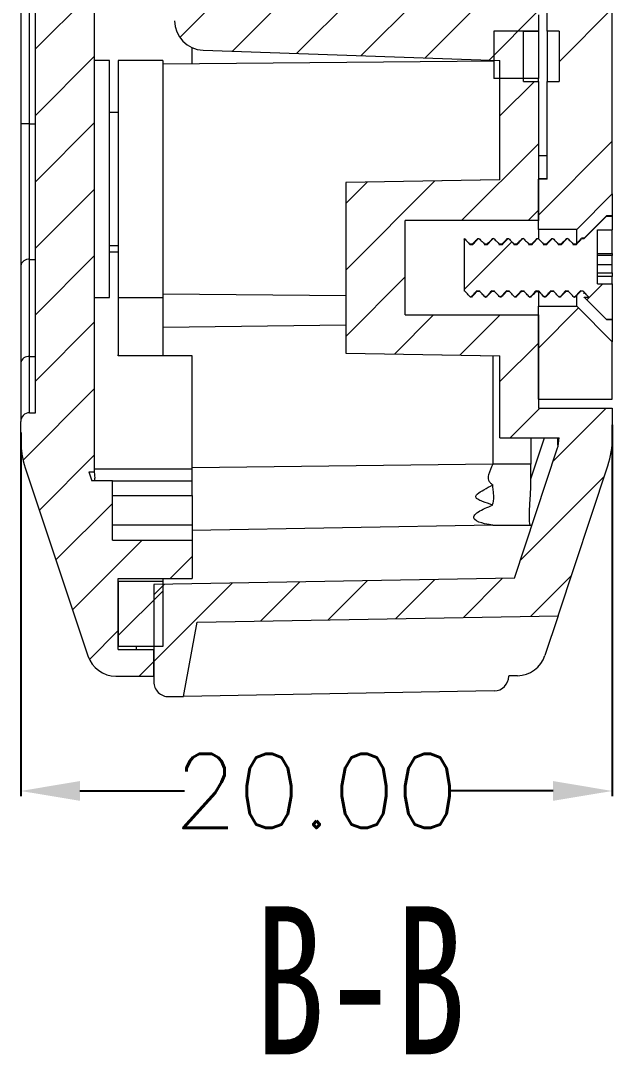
# Model space of a CAD drawing. Header units: inches. Extents: x 1153 to 4140, y 573 to 968.
# Drawn here: x 1589.73 to 1609.73, y 786.2 to 821.13 of the extents above; entities that cross this region are included whole.
import ezdxf

# ---------------------------------------------------------------- set-up
doc = ezdxf.new("R2010")
doc.units = ezdxf.units.IN
doc.layers.add('10', color=7, linetype='Continuous')
doc.styles.add('SLDTEXTSTYLE6', font='TXT', dxfattribs={"width": 0.7})
doc.styles.get("Standard").update_dxf_attribs({"font": 'txt', "bigfont": 'gbcbig.shx'})
doc.dimstyles.new('2.5', dxfattribs={"dimtxt": 2.5, "dimasz": 2, "dimexe": 0.18, "dimexo": 0.0625, "dimgap": 0.09, "dimtad": 0, "dimtih": 1, "dimtoh": 1, "dimzin": 0, "dimdsep": 46, "dimtxsty": 'Standard', "dimcen": 2, "dimadec": 0, "dimazin": 0, "dimtfac": 1, "dimtofl": 0, "dimtmove": 0, "dimatfit": 3, "dimfxl": 1, "dimtolj": 1, "dimtzin": 0, "dimarcsym": 0})
pattern_1 = [(45, (1115.7525, 399.4067), (-2.245064, 2.245064), [])]

# ---------------------------------------------------------------- blocks, each defined once
blk = doc.blocks.new('*D165')
at = {"color": 0, "lineweight": -2, "transparency": 16777216}
for p, q in [((1589.729, 807.209), (1589.729, 794.918)), ((1609.729, 807.47), (1609.729, 794.918)), ((1591.729, 795.098), (1595.264, 795.098)), ((1607.729, 795.098), (1604.194, 795.098))]:
    blk.add_line(p, q, dxfattribs=at)
at = {"color": 0, "transparency": 16777216}
for points in [[(1591.729, 795.432), (1591.729, 794.765), (1589.729, 795.098)], [(1607.729, 795.432), (1607.729, 794.765), (1609.729, 795.098)]]:
    blk.add_solid(points, dxfattribs=at)
at = {"layer": 'Defpoints', "color": 0, "transparency": 16777216}
for p in [(1609.729, 807.533), (1589.729, 807.271), (1609.729, 795.098)]:
    blk.add_point(p, dxfattribs=at)
at = {"color": 0, "transparency": 16777216, "insert": (1599.729, 795.098), "char_height": 2.5, "attachment_point": 5}
blk.add_mtext('\\A1;20.00', dxfattribs=at)

msp = doc.modelspace()

# ---------------------------------------------------------------- hatches: boundary and pattern name
at = {"linetype": 'Continuous', "lineweight": 0}
h = msp.add_hatch(dxfattribs=at)
h.set_pattern_fill('ANSI31', color=4, scale=0.5, style=0)
edge = h.paths.add_edge_path(flags=0)
edge.add_line((1590.229, 822.9), (1590.229, 807.878))
edge.add_line((1590.229, 807.878), (1590.029, 807.878))
edge.add_arc((1590.029, 807.578), 0.3, 90, 180)
edge.add_line((1589.729, 807.578), (1589.729, 806.965))
edge.add_arc((1592.729, 806.965), 3, 180, 198.4349)
edge.add_line((1589.883, 806.016), (1592.001, 799.662))
edge.add_arc((1592.95, 799.978), 1, 198.4349, 270)
edge.add_line((1592.95, 798.978), (1594.229, 798.978))
edge.add_line((1594.229, 798.978), (1594.229, 799.878))
edge.add_line((1594.229, 799.878), (1593.029, 799.878))
edge.add_line((1593.029, 799.878), (1593.029, 802.278))
edge.add_line((1593.029, 802.278), (1595.529, 802.278))
edge.add_line((1595.529, 802.278), (1595.529, 803.578))
edge.add_line((1595.529, 803.578), (1592.829, 803.578))
edge.add_line((1592.829, 803.578), (1592.829, 805.578))
edge.add_line((1592.829, 805.578), (1592.137, 805.578))
edge.add_line((1592.137, 805.578), (1592.037, 805.878))
edge.add_line((1592.037, 805.878), (1592.229, 805.878))
edge.add_line((1592.229, 805.878), (1592.229, 822.9))
edge.add_line((1592.229, 822.9), (1590.229, 822.9))
h = msp.add_hatch(dxfattribs=at)
h.set_pattern_fill('ANSI31', color=4, scale=0.5, style=0)
edge = h.paths.add_edge_path(flags=0)
edge.add_line((1594.929, 822.9), (1594.929, 821.127))
edge.add_arc((1595.929, 821.127), 1, 180, 268)
edge.add_line((1595.894, 820.127), (1605.929, 819.777))
edge.add_line((1605.929, 819.777), (1605.929, 815.752))
edge.add_spline(control_points=[(1605.929, 815.752), (1605.708, 815.748), (1605.487, 815.744), (1605.266, 815.74), (1603.754, 815.714), (1602.241, 815.687), (1600.729, 815.661)], knot_values=[0.005166, 0.005166, 0.005166, 0.005166, 0.00583, 0.00583, 0.00583, 0.010367, 0.010367, 0.010367, 0.010367], weights=[1, 1, 1, 1, 1, 1, 1], degree=3, periodic=0)
edge.add_line((1600.729, 815.661), (1600.729, 809.893))
edge.add_spline(control_points=[(1600.729, 809.893), (1602.241, 809.867), (1603.754, 809.84), (1605.266, 809.814), (1605.487, 809.81), (1605.708, 809.806), (1605.929, 809.802)], knot_values=[0.015928, 0.015928, 0.015928, 0.015928, 0.020466, 0.020466, 0.020466, 0.021129, 0.021129, 0.021129, 0.021129], weights=[1, 1, 1, 1, 1, 1, 1], degree=3, periodic=0)
edge.add_line((1605.929, 809.802), (1605.929, 807.033))
edge.add_line((1605.929, 807.033), (1607.929, 807.033))
edge.add_arc((1606.729, 807.033), 1.2, 341.6671, 360, ccw=False)
edge.add_line((1607.868, 806.655), (1606.422, 802.291))
edge.add_line((1606.422, 802.291), (1594.229, 802.078))
edge.add_line((1594.229, 802.078), (1594.229, 798.787))
edge.add_arc((1594.729, 798.787), 0.5, 180, 271)
edge.add_line((1594.738, 798.287), (1595.238, 798.295))
edge.add_line((1595.238, 798.295), (1595.695, 800.804))
edge.add_line((1595.695, 800.804), (1607.896, 801.017))
edge.add_line((1607.896, 801.017), (1609.577, 806.089))
edge.add_arc((1606.729, 807.033), 3, 341.6671, 360)
edge.add_line((1609.729, 807.033), (1609.729, 808.033))
edge.add_line((1609.729, 808.033), (1607.229, 808.033))
edge.add_line((1607.229, 808.033), (1607.229, 811.182))
edge.add_line((1607.229, 811.182), (1602.729, 811.182))
edge.add_line((1602.729, 811.182), (1602.729, 814.372))
edge.add_line((1602.729, 814.372), (1607.229, 814.372))
edge.add_line((1607.229, 814.372), (1607.229, 819.077))
edge.add_line((1607.229, 819.077), (1606.729, 819.077))
edge.add_line((1606.729, 819.077), (1606.729, 820.777))
edge.add_line((1606.729, 820.777), (1607.229, 820.777))
edge.add_line((1607.229, 820.777), (1607.229, 821.329))
edge.add_arc((1606.729, 821.329), 0.5, 0, 89)
edge.add_line((1606.738, 821.829), (1596.729, 822.004))
edge.add_line((1596.729, 822.004), (1596.729, 822.9))
edge.add_line((1596.729, 822.9), (1594.929, 822.9))
h = msp.add_hatch(dxfattribs=at)
h.set_pattern_fill('ANSI31', style=0)
h.set_pattern_definition(pattern_1)
edge = h.paths.add_edge_path(flags=0)
edge.add_line((1607.529, 822.9), (1607.529, 820.777))
edge.add_line((1607.529, 820.777), (1607.929, 820.777))
edge.add_line((1607.929, 820.777), (1607.929, 819.077))
edge.add_line((1607.929, 819.077), (1607.529, 819.077))
edge.add_line((1607.529, 819.077), (1607.529, 815.774))
edge.add_line((1607.529, 815.774), (1607.229, 815.774))
edge.add_line((1607.229, 815.774), (1607.229, 814.071))
edge.add_line((1607.229, 814.071), (1608.529, 814.071))
edge.add_spline(control_points=[(1608.529, 814.071), (1608.929, 814.472), (1609.329, 814.873), (1609.729, 815.274)], knot_values=[0.009572, 0.009572, 0.009572, 0.009572, 0.011262, 0.011262, 0.011262, 0.011262], weights=[1, 1, 1, 1], degree=3, periodic=0)
edge.add_line((1609.729, 815.274), (1609.729, 822.9))
edge.add_line((1609.729, 822.9), (1607.529, 822.9))
h = msp.add_hatch(dxfattribs=at)
h.set_pattern_fill('ANSI31', style=0)
h.set_pattern_definition(pattern_1)
h.paths.add_polyline_path([(1605.729, 819.177), (1607.229, 819.177), (1607.229, 820.777), (1605.729, 820.777)], flags=0)
h = msp.add_hatch(dxfattribs=at)
h.set_pattern_fill('ANSI31', style=0)
h.set_pattern_definition(pattern_1)
edge = h.paths.add_edge_path(flags=0)
edge.add_line((1609.729, 814.054), (1609.729, 814.523))
edge.add_line((1609.729, 814.523), (1609.529, 814.523))
edge.add_spline(control_points=[(1609.529, 814.523), (1609.279, 814.272), (1609.029, 814.021), (1608.779, 813.769)], knot_values=[0.00425, 0.00425, 0.00425, 0.00425, 0.005313, 0.005313, 0.005313, 0.005313], weights=[1, 1, 1, 1], degree=3, periodic=0)
edge.add_line((1608.779, 813.769), (1608.702, 813.769))
edge.add_spline(control_points=[(1608.702, 813.769), (1608.674, 813.739), (1608.645, 813.708), (1608.617, 813.677), (1608.6, 813.659), (1608.583, 813.64), (1608.566, 813.622), (1608.549, 813.604), (1608.532, 813.586), (1608.515, 813.567)], knot_values=[0, 0, 0, 0, 0.000126, 0.000126, 0.000126, 0.000201, 0.000201, 0.000201, 0.000276, 0.000276, 0.000276, 0.000276], weights=[1, 1, 1, 1, 1, 1, 1, 1, 1, 1], degree=3, periodic=0)
edge.add_line((1608.515, 813.567), (1608.415, 813.567))
edge.add_spline(control_points=[(1608.415, 813.567), (1608.385, 813.599), (1608.355, 813.63), (1608.326, 813.661), (1608.308, 813.679), (1608.291, 813.697), (1608.274, 813.715), (1608.257, 813.733), (1608.24, 813.751), (1608.222, 813.769)], knot_values=[0, 0, 0, 0, 0.00013, 0.00013, 0.00013, 0.000204, 0.000204, 0.000204, 0.000279, 0.000279, 0.000279, 0.000279], weights=[1, 1, 1, 1, 1, 1, 1, 1, 1, 1], degree=3, periodic=0)
edge.add_line((1608.222, 813.769), (1608.202, 813.769))
edge.add_spline(control_points=[(1608.202, 813.769), (1608.174, 813.739), (1608.145, 813.708), (1608.117, 813.677), (1608.1, 813.659), (1608.083, 813.64), (1608.066, 813.622), (1608.049, 813.604), (1608.032, 813.586), (1608.015, 813.567)], knot_values=[0, 0, 0, 0, 0.000126, 0.000126, 0.000126, 0.000201, 0.000201, 0.000201, 0.000276, 0.000276, 0.000276, 0.000276], weights=[1, 1, 1, 1, 1, 1, 1, 1, 1, 1], degree=3, periodic=0)
edge.add_line((1608.015, 813.567), (1607.915, 813.567))
edge.add_spline(control_points=[(1607.915, 813.567), (1607.885, 813.599), (1607.855, 813.63), (1607.826, 813.661), (1607.808, 813.679), (1607.791, 813.697), (1607.774, 813.715), (1607.757, 813.733), (1607.74, 813.751), (1607.722, 813.769)], knot_values=[0, 0, 0, 0, 0.00013, 0.00013, 0.00013, 0.000204, 0.000204, 0.000204, 0.000279, 0.000279, 0.000279, 0.000279], weights=[1, 1, 1, 1, 1, 1, 1, 1, 1, 1], degree=3, periodic=0)
edge.add_line((1607.722, 813.769), (1607.702, 813.769))
edge.add_spline(control_points=[(1607.702, 813.769), (1607.674, 813.739), (1607.645, 813.708), (1607.617, 813.677), (1607.6, 813.659), (1607.583, 813.64), (1607.566, 813.622), (1607.549, 813.604), (1607.532, 813.586), (1607.515, 813.567)], knot_values=[0, 0, 0, 0, 0.000126, 0.000126, 0.000126, 0.000201, 0.000201, 0.000201, 0.000276, 0.000276, 0.000276, 0.000276], weights=[1, 1, 1, 1, 1, 1, 1, 1, 1, 1], degree=3, periodic=0)
edge.add_line((1607.515, 813.567), (1607.415, 813.567))
edge.add_spline(control_points=[(1607.415, 813.567), (1607.385, 813.599), (1607.355, 813.63), (1607.326, 813.661), (1607.308, 813.679), (1607.291, 813.697), (1607.274, 813.715), (1607.257, 813.733), (1607.24, 813.751), (1607.222, 813.769)], knot_values=[0, 0, 0, 0, 0.00013, 0.00013, 0.00013, 0.000204, 0.000204, 0.000204, 0.000279, 0.000279, 0.000279, 0.000279], weights=[1, 1, 1, 1, 1, 1, 1, 1, 1, 1], degree=3, periodic=0)
edge.add_line((1607.222, 813.769), (1607.202, 813.769))
edge.add_spline(control_points=[(1607.202, 813.769), (1607.174, 813.739), (1607.145, 813.708), (1607.117, 813.677), (1607.1, 813.659), (1607.083, 813.64), (1607.066, 813.622), (1607.049, 813.604), (1607.032, 813.586), (1607.015, 813.567)], knot_values=[0, 0, 0, 0, 0.000126, 0.000126, 0.000126, 0.000201, 0.000201, 0.000201, 0.000276, 0.000276, 0.000276, 0.000276], weights=[1, 1, 1, 1, 1, 1, 1, 1, 1, 1], degree=3, periodic=0)
edge.add_line((1607.015, 813.567), (1606.915, 813.567))
edge.add_spline(control_points=[(1606.915, 813.567), (1606.885, 813.599), (1606.855, 813.63), (1606.826, 813.661), (1606.808, 813.679), (1606.791, 813.697), (1606.774, 813.715), (1606.757, 813.733), (1606.74, 813.751), (1606.722, 813.769)], knot_values=[0, 0, 0, 0, 0.00013, 0.00013, 0.00013, 0.000204, 0.000204, 0.000204, 0.000279, 0.000279, 0.000279, 0.000279], weights=[1, 1, 1, 1, 1, 1, 1, 1, 1, 1], degree=3, periodic=0)
edge.add_line((1606.722, 813.769), (1606.702, 813.769))
edge.add_spline(control_points=[(1606.702, 813.769), (1606.674, 813.739), (1606.645, 813.708), (1606.617, 813.677), (1606.6, 813.659), (1606.583, 813.64), (1606.566, 813.622), (1606.549, 813.604), (1606.532, 813.586), (1606.515, 813.567)], knot_values=[0, 0, 0, 0, 0.000126, 0.000126, 0.000126, 0.000201, 0.000201, 0.000201, 0.000276, 0.000276, 0.000276, 0.000276], weights=[1, 1, 1, 1, 1, 1, 1, 1, 1, 1], degree=3, periodic=0)
edge.add_line((1606.515, 813.567), (1606.415, 813.567))
edge.add_spline(control_points=[(1606.415, 813.567), (1606.385, 813.599), (1606.355, 813.63), (1606.326, 813.661), (1606.308, 813.679), (1606.291, 813.697), (1606.274, 813.715), (1606.257, 813.733), (1606.24, 813.751), (1606.222, 813.769)], knot_values=[0, 0, 0, 0, 0.00013, 0.00013, 0.00013, 0.000204, 0.000204, 0.000204, 0.000279, 0.000279, 0.000279, 0.000279], weights=[1, 1, 1, 1, 1, 1, 1, 1, 1, 1], degree=3, periodic=0)
edge.add_line((1606.222, 813.769), (1606.202, 813.769))
edge.add_spline(control_points=[(1606.202, 813.769), (1606.174, 813.739), (1606.145, 813.708), (1606.117, 813.677), (1606.1, 813.659), (1606.083, 813.64), (1606.066, 813.622), (1606.049, 813.604), (1606.032, 813.586), (1606.015, 813.567)], knot_values=[0, 0, 0, 0, 0.000126, 0.000126, 0.000126, 0.000201, 0.000201, 0.000201, 0.000276, 0.000276, 0.000276, 0.000276], weights=[1, 1, 1, 1, 1, 1, 1, 1, 1, 1], degree=3, periodic=0)
edge.add_line((1606.015, 813.567), (1605.915, 813.567))
edge.add_spline(control_points=[(1605.915, 813.567), (1605.885, 813.599), (1605.855, 813.63), (1605.826, 813.661), (1605.808, 813.679), (1605.791, 813.697), (1605.774, 813.715), (1605.757, 813.733), (1605.74, 813.751), (1605.722, 813.769)], knot_values=[0, 0, 0, 0, 0.00013, 0.00013, 0.00013, 0.000204, 0.000204, 0.000204, 0.000279, 0.000279, 0.000279, 0.000279], weights=[1, 1, 1, 1, 1, 1, 1, 1, 1, 1], degree=3, periodic=0)
edge.add_line((1605.722, 813.769), (1605.702, 813.769))
edge.add_spline(control_points=[(1605.702, 813.769), (1605.674, 813.739), (1605.645, 813.708), (1605.617, 813.677), (1605.6, 813.659), (1605.583, 813.64), (1605.566, 813.622), (1605.549, 813.604), (1605.532, 813.586), (1605.515, 813.567)], knot_values=[0, 0, 0, 0, 0.000126, 0.000126, 0.000126, 0.000201, 0.000201, 0.000201, 0.000276, 0.000276, 0.000276, 0.000276], weights=[1, 1, 1, 1, 1, 1, 1, 1, 1, 1], degree=3, periodic=0)
edge.add_line((1605.515, 813.567), (1605.415, 813.567))
edge.add_spline(control_points=[(1605.415, 813.567), (1605.385, 813.599), (1605.355, 813.63), (1605.326, 813.661), (1605.308, 813.679), (1605.291, 813.697), (1605.274, 813.715), (1605.257, 813.733), (1605.24, 813.751), (1605.222, 813.769)], knot_values=[0, 0, 0, 0, 0.00013, 0.00013, 0.00013, 0.000204, 0.000204, 0.000204, 0.000279, 0.000279, 0.000279, 0.000279], weights=[1, 1, 1, 1, 1, 1, 1, 1, 1, 1], degree=3, periodic=0)
edge.add_line((1605.222, 813.769), (1605.202, 813.769))
edge.add_spline(control_points=[(1605.202, 813.769), (1605.174, 813.739), (1605.145, 813.708), (1605.117, 813.677), (1605.1, 813.659), (1605.083, 813.64), (1605.066, 813.622), (1605.049, 813.604), (1605.032, 813.586), (1605.015, 813.567)], knot_values=[0, 0, 0, 0, 0.000126, 0.000126, 0.000126, 0.000201, 0.000201, 0.000201, 0.000276, 0.000276, 0.000276, 0.000276], weights=[1, 1, 1, 1, 1, 1, 1, 1, 1, 1], degree=3, periodic=0)
edge.add_line((1605.015, 813.567), (1604.915, 813.567))
edge.add_spline(control_points=[(1604.915, 813.567), (1604.885, 813.599), (1604.855, 813.63), (1604.826, 813.661), (1604.808, 813.679), (1604.791, 813.697), (1604.774, 813.715), (1604.759, 813.731), (1604.744, 813.747), (1604.729, 813.762)], knot_values=[0, 0, 0, 0, 0.00013, 0.00013, 0.00013, 0.000204, 0.000204, 0.000204, 0.00027, 0.00027, 0.00027, 0.00027], weights=[1, 1, 1, 1, 1, 1, 1, 1, 1, 1], degree=3, periodic=0)
edge.add_line((1604.729, 813.762), (1604.729, 811.987))
edge.add_line((1604.729, 811.987), (1604.74, 811.987))
edge.add_spline(control_points=[(1604.74, 811.987), (1604.77, 811.956), (1604.8, 811.924), (1604.83, 811.893), (1604.847, 811.875), (1604.864, 811.857), (1604.881, 811.839), (1604.898, 811.821), (1604.916, 811.803), (1604.933, 811.785)], knot_values=[0, 0, 0, 0, 0.000129, 0.000129, 0.000129, 0.000204, 0.000204, 0.000204, 0.000279, 0.000279, 0.000279, 0.000279], weights=[1, 1, 1, 1, 1, 1, 1, 1, 1, 1], degree=3, periodic=0)
edge.add_line((1604.933, 811.785), (1604.953, 811.785))
edge.add_spline(control_points=[(1604.953, 811.785), (1604.981, 811.816), (1605.01, 811.846), (1605.039, 811.877), (1605.056, 811.895), (1605.073, 811.914), (1605.09, 811.932), (1605.107, 811.95), (1605.124, 811.968), (1605.14, 811.987)], knot_values=[0, 0, 0, 0, 0.000126, 0.000126, 0.000126, 0.000201, 0.000201, 0.000201, 0.000276, 0.000276, 0.000276, 0.000276], weights=[1, 1, 1, 1, 1, 1, 1, 1, 1, 1], degree=3, periodic=0)
edge.add_line((1605.14, 811.987), (1605.24, 811.987))
edge.add_spline(control_points=[(1605.24, 811.987), (1605.27, 811.956), (1605.3, 811.924), (1605.33, 811.893), (1605.347, 811.875), (1605.364, 811.857), (1605.381, 811.839), (1605.398, 811.821), (1605.416, 811.803), (1605.433, 811.785)], knot_values=[0, 0, 0, 0, 0.000129, 0.000129, 0.000129, 0.000204, 0.000204, 0.000204, 0.000279, 0.000279, 0.000279, 0.000279], weights=[1, 1, 1, 1, 1, 1, 1, 1, 1, 1], degree=3, periodic=0)
edge.add_line((1605.433, 811.785), (1605.453, 811.785))
edge.add_spline(control_points=[(1605.453, 811.785), (1605.481, 811.816), (1605.51, 811.846), (1605.539, 811.877), (1605.556, 811.895), (1605.573, 811.914), (1605.59, 811.932), (1605.607, 811.95), (1605.624, 811.968), (1605.64, 811.987)], knot_values=[0, 0, 0, 0, 0.000126, 0.000126, 0.000126, 0.000201, 0.000201, 0.000201, 0.000276, 0.000276, 0.000276, 0.000276], weights=[1, 1, 1, 1, 1, 1, 1, 1, 1, 1], degree=3, periodic=0)
edge.add_line((1605.64, 811.987), (1605.74, 811.987))
edge.add_spline(control_points=[(1605.74, 811.987), (1605.77, 811.956), (1605.8, 811.924), (1605.83, 811.893), (1605.847, 811.875), (1605.864, 811.857), (1605.881, 811.839), (1605.898, 811.821), (1605.916, 811.803), (1605.933, 811.785)], knot_values=[0, 0, 0, 0, 0.000129, 0.000129, 0.000129, 0.000204, 0.000204, 0.000204, 0.000279, 0.000279, 0.000279, 0.000279], weights=[1, 1, 1, 1, 1, 1, 1, 1, 1, 1], degree=3, periodic=0)
edge.add_line((1605.933, 811.785), (1605.953, 811.785))
edge.add_spline(control_points=[(1605.953, 811.785), (1605.981, 811.816), (1606.01, 811.846), (1606.039, 811.877), (1606.056, 811.895), (1606.073, 811.914), (1606.09, 811.932), (1606.107, 811.95), (1606.124, 811.968), (1606.14, 811.987)], knot_values=[0, 0, 0, 0, 0.000126, 0.000126, 0.000126, 0.000201, 0.000201, 0.000201, 0.000276, 0.000276, 0.000276, 0.000276], weights=[1, 1, 1, 1, 1, 1, 1, 1, 1, 1], degree=3, periodic=0)
edge.add_line((1606.14, 811.987), (1606.24, 811.987))
edge.add_spline(control_points=[(1606.24, 811.987), (1606.27, 811.956), (1606.3, 811.924), (1606.33, 811.893), (1606.347, 811.875), (1606.364, 811.857), (1606.381, 811.839), (1606.398, 811.821), (1606.416, 811.803), (1606.433, 811.785)], knot_values=[0, 0, 0, 0, 0.000129, 0.000129, 0.000129, 0.000204, 0.000204, 0.000204, 0.000279, 0.000279, 0.000279, 0.000279], weights=[1, 1, 1, 1, 1, 1, 1, 1, 1, 1], degree=3, periodic=0)
edge.add_line((1606.433, 811.785), (1606.453, 811.785))
edge.add_spline(control_points=[(1606.453, 811.785), (1606.481, 811.816), (1606.51, 811.846), (1606.539, 811.877), (1606.556, 811.895), (1606.573, 811.914), (1606.59, 811.932), (1606.607, 811.95), (1606.624, 811.968), (1606.64, 811.987)], knot_values=[0, 0, 0, 0, 0.000126, 0.000126, 0.000126, 0.000201, 0.000201, 0.000201, 0.000276, 0.000276, 0.000276, 0.000276], weights=[1, 1, 1, 1, 1, 1, 1, 1, 1, 1], degree=3, periodic=0)
edge.add_line((1606.64, 811.987), (1606.74, 811.987))
edge.add_spline(control_points=[(1606.74, 811.987), (1606.77, 811.956), (1606.8, 811.924), (1606.83, 811.893), (1606.847, 811.875), (1606.864, 811.857), (1606.881, 811.839), (1606.898, 811.821), (1606.916, 811.803), (1606.933, 811.785)], knot_values=[0, 0, 0, 0, 0.000129, 0.000129, 0.000129, 0.000204, 0.000204, 0.000204, 0.000279, 0.000279, 0.000279, 0.000279], weights=[1, 1, 1, 1, 1, 1, 1, 1, 1, 1], degree=3, periodic=0)
edge.add_line((1606.933, 811.785), (1606.953, 811.785))
edge.add_spline(control_points=[(1606.953, 811.785), (1606.981, 811.816), (1607.01, 811.846), (1607.039, 811.877), (1607.056, 811.895), (1607.073, 811.914), (1607.09, 811.932), (1607.107, 811.95), (1607.124, 811.968), (1607.14, 811.987)], knot_values=[0, 0, 0, 0, 0.000126, 0.000126, 0.000126, 0.000201, 0.000201, 0.000201, 0.000276, 0.000276, 0.000276, 0.000276], weights=[1, 1, 1, 1, 1, 1, 1, 1, 1, 1], degree=3, periodic=0)
edge.add_line((1607.14, 811.987), (1607.24, 811.987))
edge.add_spline(control_points=[(1607.24, 811.987), (1607.27, 811.956), (1607.3, 811.924), (1607.33, 811.893), (1607.347, 811.875), (1607.364, 811.857), (1607.381, 811.839), (1607.398, 811.821), (1607.416, 811.803), (1607.433, 811.785)], knot_values=[0, 0, 0, 0, 0.000129, 0.000129, 0.000129, 0.000204, 0.000204, 0.000204, 0.000279, 0.000279, 0.000279, 0.000279], weights=[1, 1, 1, 1, 1, 1, 1, 1, 1, 1], degree=3, periodic=0)
edge.add_line((1607.433, 811.785), (1607.453, 811.785))
edge.add_spline(control_points=[(1607.453, 811.785), (1607.481, 811.816), (1607.51, 811.846), (1607.539, 811.877), (1607.556, 811.895), (1607.573, 811.914), (1607.59, 811.932), (1607.607, 811.95), (1607.624, 811.968), (1607.64, 811.987)], knot_values=[0, 0, 0, 0, 0.000126, 0.000126, 0.000126, 0.000201, 0.000201, 0.000201, 0.000276, 0.000276, 0.000276, 0.000276], weights=[1, 1, 1, 1, 1, 1, 1, 1, 1, 1], degree=3, periodic=0)
edge.add_line((1607.64, 811.987), (1607.74, 811.987))
edge.add_spline(control_points=[(1607.74, 811.987), (1607.77, 811.956), (1607.8, 811.924), (1607.83, 811.893), (1607.847, 811.875), (1607.864, 811.857), (1607.881, 811.839), (1607.898, 811.821), (1607.916, 811.803), (1607.933, 811.785)], knot_values=[0, 0, 0, 0, 0.000129, 0.000129, 0.000129, 0.000204, 0.000204, 0.000204, 0.000279, 0.000279, 0.000279, 0.000279], weights=[1, 1, 1, 1, 1, 1, 1, 1, 1, 1], degree=3, periodic=0)
edge.add_line((1607.933, 811.785), (1607.953, 811.785))
edge.add_spline(control_points=[(1607.953, 811.785), (1607.981, 811.816), (1608.01, 811.846), (1608.039, 811.877), (1608.056, 811.895), (1608.073, 811.914), (1608.09, 811.932), (1608.107, 811.95), (1608.124, 811.968), (1608.14, 811.987)], knot_values=[0, 0, 0, 0, 0.000126, 0.000126, 0.000126, 0.000201, 0.000201, 0.000201, 0.000276, 0.000276, 0.000276, 0.000276], weights=[1, 1, 1, 1, 1, 1, 1, 1, 1, 1], degree=3, periodic=0)
edge.add_line((1608.14, 811.987), (1608.24, 811.987))
edge.add_spline(control_points=[(1608.24, 811.987), (1608.27, 811.956), (1608.3, 811.924), (1608.33, 811.893), (1608.347, 811.875), (1608.364, 811.857), (1608.381, 811.839), (1608.398, 811.821), (1608.416, 811.803), (1608.433, 811.785)], knot_values=[0, 0, 0, 0, 0.000129, 0.000129, 0.000129, 0.000204, 0.000204, 0.000204, 0.000279, 0.000279, 0.000279, 0.000279], weights=[1, 1, 1, 1, 1, 1, 1, 1, 1, 1], degree=3, periodic=0)
edge.add_line((1608.433, 811.785), (1608.453, 811.785))
edge.add_spline(control_points=[(1608.453, 811.785), (1608.481, 811.816), (1608.51, 811.846), (1608.539, 811.877), (1608.556, 811.895), (1608.573, 811.914), (1608.59, 811.932), (1608.607, 811.95), (1608.624, 811.968), (1608.64, 811.987)], knot_values=[0, 0, 0, 0, 0.000126, 0.000126, 0.000126, 0.000201, 0.000201, 0.000201, 0.000276, 0.000276, 0.000276, 0.000276], weights=[1, 1, 1, 1, 1, 1, 1, 1, 1, 1], degree=3, periodic=0)
edge.add_line((1608.64, 811.987), (1608.74, 811.987))
edge.add_spline(control_points=[(1608.74, 811.987), (1608.77, 811.956), (1608.8, 811.924), (1608.83, 811.893), (1608.847, 811.875), (1608.864, 811.857), (1608.881, 811.839), (1608.898, 811.821), (1608.916, 811.803), (1608.933, 811.785)], knot_values=[0, 0, 0, 0, 0.000129, 0.000129, 0.000129, 0.000204, 0.000204, 0.000204, 0.000279, 0.000279, 0.000279, 0.000279], weights=[1, 1, 1, 1, 1, 1, 1, 1, 1, 1], degree=3, periodic=0)
edge.add_line((1608.933, 811.785), (1608.779, 811.785))
edge.add_spline(control_points=[(1608.779, 811.785), (1609.029, 811.533), (1609.279, 811.282), (1609.529, 811.031)], knot_values=[0.007979, 0.007979, 0.007979, 0.007979, 0.00904, 0.00904, 0.00904, 0.00904], weights=[1, 1, 1, 1], degree=3, periodic=0)
edge.add_line((1609.529, 811.031), (1609.729, 811.031))
edge.add_line((1609.729, 811.031), (1609.729, 812.239))
edge.add_line((1609.729, 812.239), (1609.229, 812.239))
edge.add_line((1609.229, 812.239), (1609.229, 814.054))
edge.add_line((1609.229, 814.054), (1609.729, 814.054))
h = msp.add_hatch(dxfattribs=at)
h.set_pattern_fill('ANSI31', style=0)
h.set_pattern_definition(pattern_1)
edge = h.paths.add_edge_path(flags=0)
edge.add_line((1608.529, 811.483), (1607.229, 811.483))
edge.add_line((1607.229, 811.483), (1607.229, 808.333))
edge.add_line((1607.229, 808.333), (1609.729, 808.333))
edge.add_line((1609.729, 808.333), (1609.729, 810.28))
edge.add_spline(control_points=[(1609.729, 810.28), (1609.329, 810.681), (1608.929, 811.082), (1608.529, 811.483)], knot_values=[0.004365, 0.004365, 0.004365, 0.004365, 0.006064, 0.006064, 0.006064, 0.006064], weights=[1, 1, 1, 1], degree=3, periodic=0)
h = msp.add_hatch(dxfattribs=at)
h.set_pattern_fill('ANSI31', style=0)
h.set_pattern_definition(pattern_1)
h.paths.add_polyline_path([(1593.029, 799.978), (1594.529, 799.978), (1594.529, 802.178), (1593.029, 802.178)], flags=0)

# ---------------------------------------------------------------- linework, layer by layer
at = {"color": 7, "linetype": 'Continuous', "lineweight": 15}
for p, q in [((1589.729, 903.915), (1589.729, 817.641)), ((1590.029, 817.641), (1590.029, 903.915)), ((1590.229, 807.878), (1590.229, 822.9)), ((1592.229, 805.878), (1592.229, 822.9)), ((1607.529, 820.777), (1607.529, 822.9)), ((1609.729, 815.274), (1609.729, 822.9)), ((1607.229, 821.329), (1607.229, 820.777)), ((1607.229, 820.777), (1605.729, 820.777)), ((1605.729, 820.777), (1605.729, 819.177)), ((1606.729, 820.777), (1607.229, 820.777)), ((1606.729, 819.077), (1606.729, 820.777)), ((1607.229, 820.777), (1607.229, 819.177)), ((1607.929, 820.777), (1607.529, 820.777)), ((1607.529, 820.777), (1607.529, 819.077)), ((1607.929, 820.777), (1607.929, 819.077)), ((1595.529, 819.67), (1595.529, 820.21)), ((1595.894, 820.127), (1605.929, 819.777)), ((1592.729, 819.778), (1592.229, 819.778)), ((1592.729, 815.778), (1592.729, 819.778)), ((1594.529, 819.778), (1593.029, 819.778)), ((1593.029, 819.778), (1593.029, 811.778)), ((1594.529, 819.778), (1594.529, 811.778)), ((1605.729, 819.759), (1594.529, 819.661)), ((1605.929, 815.752), (1605.929, 819.777)), ((1607.229, 819.177), (1605.729, 819.177)), ((1606.729, 819.077), (1607.229, 819.077)), ((1607.229, 819.077), (1607.229, 819.177)), ((1607.229, 819.077), (1607.229, 814.372)), ((1607.529, 819.077), (1607.929, 819.077)), ((1607.529, 815.774), (1607.529, 819.077)), ((1593.029, 818.028), (1592.729, 818.028)), ((1590.029, 817.641), (1589.729, 817.641)), ((1590.029, 817.641), (1590.229, 817.641)), ((1607.229, 816.571), (1607.529, 816.571)), ((1592.729, 811.778), (1592.729, 815.778)), ((1605.929, 815.754), (1600.726, 815.664)), ((1600.729, 815.664), (1600.729, 815.661)), ((1600.729, 809.893), (1600.729, 815.661)), ((1607.529, 815.777), (1607.229, 815.777)), ((1607.529, 815.774), (1607.229, 815.774)), ((1607.229, 814.071), (1607.229, 815.774)), ((1609.729, 815.274), (1608.529, 814.071)), ((1609.729, 815.274), (1609.729, 814.527)), ((1609.529, 814.527), (1608.779, 813.777)), ((1608.779, 813.769), (1609.529, 814.523)), ((1609.729, 814.527), (1609.529, 814.527)), ((1609.529, 814.527), (1609.529, 814.523)), ((1609.529, 814.523), (1609.729, 814.523)), ((1609.729, 814.527), (1609.729, 814.523)), ((1609.729, 814.523), (1609.729, 814.054)), ((1607.229, 814.372), (1602.729, 814.372)), ((1602.729, 811.182), (1602.729, 814.372)), ((1608.529, 814.071), (1607.229, 814.071)), ((1607.229, 814.071), (1607.229, 813.767)), ((1608.529, 813.612), (1608.529, 814.071)), ((1609.229, 814.054), (1609.729, 814.054)), ((1609.229, 812.239), (1609.229, 814.054)), ((1609.729, 813.255), (1609.729, 814.054)), ((1592.729, 813.528), (1593.029, 813.528)), ((1604.729, 813.735), (1604.706, 813.759)), ((1604.729, 811.987), (1604.729, 813.762)), ((1604.993, 813.571), (1604.904, 813.571)), ((1604.915, 813.567), (1605.015, 813.567)), ((1605.18, 813.763), (1605.202, 813.769)), ((1605.202, 813.769), (1605.222, 813.769)), ((1605.21, 813.769), (1605.206, 813.774)), ((1605.206, 813.765), (1605.222, 813.769)), ((1605.493, 813.571), (1605.393, 813.571)), ((1605.397, 813.568), (1605.415, 813.567)), ((1605.415, 813.567), (1605.515, 813.567)), ((1605.68, 813.763), (1605.702, 813.769)), ((1605.702, 813.769), (1605.722, 813.769)), ((1605.71, 813.769), (1605.706, 813.774)), ((1605.706, 813.765), (1605.722, 813.769)), ((1605.993, 813.571), (1605.893, 813.571)), ((1605.897, 813.568), (1605.915, 813.567)), ((1605.915, 813.567), (1606.015, 813.567)), ((1606.18, 813.763), (1606.202, 813.769)), ((1606.202, 813.769), (1606.222, 813.769)), ((1606.21, 813.769), (1606.206, 813.774)), ((1606.206, 813.765), (1606.222, 813.769)), ((1606.493, 813.571), (1606.393, 813.571)), ((1606.397, 813.568), (1606.415, 813.567)), ((1606.415, 813.567), (1606.515, 813.567)), ((1606.68, 813.763), (1606.702, 813.769)), ((1606.702, 813.769), (1606.722, 813.769)), ((1606.71, 813.769), (1606.706, 813.774)), ((1606.706, 813.765), (1606.722, 813.769)), ((1606.993, 813.571), (1606.893, 813.571)), ((1606.897, 813.568), (1606.915, 813.567)), ((1606.915, 813.567), (1607.015, 813.567)), ((1607.18, 813.763), (1607.202, 813.769)), ((1607.202, 813.769), (1607.222, 813.769)), ((1607.21, 813.769), (1607.206, 813.774)), ((1607.206, 813.765), (1607.222, 813.769)), ((1607.223, 813.77), (1607.219, 813.774)), ((1607.493, 813.571), (1607.393, 813.571)), ((1607.397, 813.568), (1607.415, 813.567)), ((1607.415, 813.567), (1607.515, 813.567)), ((1607.68, 813.763), (1607.702, 813.769)), ((1607.702, 813.769), (1607.722, 813.769)), ((1607.71, 813.769), (1607.706, 813.774)), ((1607.706, 813.765), (1607.722, 813.769)), ((1607.993, 813.571), (1607.893, 813.571)), ((1607.897, 813.568), (1607.915, 813.567)), ((1607.915, 813.567), (1608.015, 813.567)), ((1608.18, 813.763), (1608.202, 813.769)), ((1608.202, 813.769), (1608.222, 813.769)), ((1608.21, 813.769), (1608.206, 813.774)), ((1608.206, 813.765), (1608.222, 813.769)), ((1608.493, 813.571), (1608.393, 813.571)), ((1608.397, 813.568), (1608.415, 813.567)), ((1608.415, 813.567), (1608.515, 813.567)), ((1608.779, 813.777), (1608.693, 813.777)), ((1608.693, 813.767), (1608.702, 813.769)), ((1608.702, 813.769), (1608.779, 813.769)), ((1608.779, 813.777), (1608.779, 813.769)), ((1609.229, 813.255), (1609.729, 813.255)), ((1609.729, 813.192), (1609.229, 813.192)), ((1609.729, 813.255), (1609.729, 813.192)), ((1609.729, 812.886), (1609.729, 813.192)), ((1589.729, 812.848), (1589.729, 809.563)), ((1590.029, 809.775), (1590.029, 813.06)), ((1590.029, 813.06), (1590.229, 813.06)), ((1609.229, 812.886), (1609.729, 812.886)), ((1609.729, 812.611), (1609.729, 812.886)), ((1609.229, 812.611), (1609.729, 812.611)), ((1609.729, 812.485), (1609.229, 812.485)), ((1609.729, 812.611), (1609.729, 812.485)), ((1609.729, 812.239), (1609.729, 812.485)), ((1609.229, 812.239), (1609.729, 812.239)), ((1609.729, 812.239), (1609.729, 811.031)), ((1592.229, 811.778), (1592.729, 811.778)), ((1593.029, 811.778), (1594.529, 811.778)), ((1593.029, 811.778), (1593.029, 809.839)), ((1594.529, 811.895), (1600.729, 811.841)), ((1594.529, 811.778), (1594.529, 809.804)), ((1604.74, 811.987), (1604.729, 811.987)), ((1604.74, 811.987), (1604.759, 812.002)), ((1604.933, 811.785), (1604.949, 811.805)), ((1604.953, 811.785), (1604.933, 811.785)), ((1604.944, 811.785), (1604.949, 811.78)), ((1604.953, 811.785), (1604.975, 811.813)), ((1605.14, 811.987), (1605.166, 812.008)), ((1605.24, 811.987), (1605.14, 811.987)), ((1605.162, 811.983), (1605.262, 811.983)), ((1605.24, 811.987), (1605.259, 812.002)), ((1605.433, 811.785), (1605.449, 811.805)), ((1605.453, 811.785), (1605.433, 811.785)), ((1605.444, 811.785), (1605.449, 811.78)), ((1605.453, 811.785), (1605.475, 811.813)), ((1605.64, 811.987), (1605.666, 812.008)), ((1605.74, 811.987), (1605.64, 811.987)), ((1605.662, 811.983), (1605.762, 811.983)), ((1605.74, 811.987), (1605.759, 812.002)), ((1605.933, 811.785), (1605.949, 811.805)), ((1605.953, 811.785), (1605.933, 811.785)), ((1605.944, 811.785), (1605.949, 811.78)), ((1605.953, 811.785), (1605.975, 811.813)), ((1606.14, 811.987), (1606.166, 812.008)), ((1606.24, 811.987), (1606.14, 811.987)), ((1606.162, 811.983), (1606.262, 811.983)), ((1606.24, 811.987), (1606.259, 812.002)), ((1606.433, 811.785), (1606.449, 811.805)), ((1606.453, 811.785), (1606.433, 811.785)), ((1606.444, 811.785), (1606.449, 811.78)), ((1606.453, 811.785), (1606.475, 811.813)), ((1606.64, 811.987), (1606.666, 812.008)), ((1606.74, 811.987), (1606.64, 811.987)), ((1606.662, 811.983), (1606.762, 811.983)), ((1606.74, 811.987), (1606.759, 812.002)), ((1606.933, 811.785), (1606.949, 811.805)), ((1606.953, 811.785), (1606.933, 811.785)), ((1606.944, 811.785), (1606.949, 811.78)), ((1606.953, 811.785), (1606.975, 811.813)), ((1607.14, 811.987), (1607.166, 812.008)), ((1607.24, 811.987), (1607.14, 811.987)), ((1607.162, 811.983), (1607.262, 811.983)), ((1607.163, 811.977), (1607.248, 811.977)), ((1607.229, 811.969), (1607.229, 811.483)), ((1607.24, 811.987), (1607.259, 812.002)), ((1607.433, 811.785), (1607.449, 811.805)), ((1607.453, 811.785), (1607.433, 811.785)), ((1607.444, 811.785), (1607.449, 811.78)), ((1607.453, 811.785), (1607.475, 811.813)), ((1607.64, 811.987), (1607.666, 812.008)), ((1607.74, 811.987), (1607.64, 811.987)), ((1607.662, 811.983), (1607.762, 811.983)), ((1607.74, 811.987), (1607.759, 812.002)), ((1607.933, 811.785), (1607.949, 811.805)), ((1607.953, 811.785), (1607.933, 811.785)), ((1607.944, 811.785), (1607.949, 811.78)), ((1607.953, 811.785), (1607.975, 811.813)), ((1608.14, 811.987), (1608.166, 812.008)), ((1608.24, 811.987), (1608.14, 811.987)), ((1608.162, 811.983), (1608.262, 811.983)), ((1608.24, 811.987), (1608.259, 812.002)), ((1608.433, 811.785), (1608.449, 811.805)), ((1608.453, 811.785), (1608.433, 811.785)), ((1608.444, 811.785), (1608.449, 811.78)), ((1608.453, 811.785), (1608.479, 811.817)), ((1608.529, 811.483), (1608.529, 811.84)), ((1608.64, 811.987), (1608.67, 812.011)), ((1608.74, 811.987), (1608.64, 811.987)), ((1608.777, 811.779), (1609.529, 811.027)), ((1608.779, 811.898), (1608.779, 811.978)), ((1609.529, 811.031), (1608.779, 811.785)), ((1608.779, 811.785), (1608.933, 811.785)), ((1607.229, 811.483), (1608.529, 811.483)), ((1607.229, 808.333), (1607.229, 811.483)), ((1608.529, 811.483), (1609.729, 810.28)), ((1602.729, 811.182), (1607.229, 811.182)), ((1607.229, 811.182), (1607.229, 808.033)), ((1609.729, 811.031), (1609.529, 811.031)), ((1609.529, 811.031), (1609.529, 811.027)), ((1609.529, 811.027), (1609.729, 811.027)), ((1609.729, 811.031), (1609.729, 811.027)), ((1609.729, 811.027), (1609.729, 810.28)), ((1609.729, 808.333), (1609.729, 810.28)), ((1590.029, 809.775), (1590.229, 809.775)), ((1593.029, 809.804), (1593.029, 809.839)), ((1595.529, 809.804), (1593.029, 809.804)), ((1595.529, 805.988), (1595.529, 809.804)), ((1600.726, 809.891), (1605.929, 809.8)), ((1600.729, 809.893), (1600.729, 809.891)), ((1605.929, 807.033), (1605.929, 809.802)), ((1607.229, 808.333), (1609.729, 808.333)), ((1609.729, 808.333), (1609.729, 808.437)), ((1590.029, 807.878), (1590.229, 807.878)), ((1607.229, 808.033), (1609.729, 808.033)), ((1609.729, 808.033), (1609.729, 807.033)), ((1589.729, 806.965), (1589.729, 807.578)), ((1605.929, 807.033), (1607.929, 807.033)), ((1606.98, 807.033), (1606.98, 806.141)), ((1606.422, 802.291), (1607.868, 806.655)), ((1606.98, 806.141), (1605.687, 806.141)), ((1606.98, 805.647), (1606.98, 806.141)), ((1589.883, 806.016), (1592.001, 799.662)), ((1592.037, 805.878), (1592.229, 805.878)), ((1592.037, 805.878), (1592.137, 805.578)), ((1595.529, 805.578), (1595.529, 805.988)), ((1607.896, 801.017), (1609.577, 806.089)), ((1592.829, 805.578), (1592.137, 805.578)), ((1592.829, 803.578), (1592.829, 805.578)), ((1592.829, 805.578), (1595.529, 805.578)), ((1595.529, 805.078), (1595.529, 805.578)), ((1592.829, 805.078), (1595.529, 805.078)), ((1595.529, 805.078), (1595.529, 804.078)), ((1595.529, 804.078), (1592.829, 804.078)), ((1605.687, 804.078), (1595.529, 803.901)), ((1595.529, 804.078), (1595.529, 803.578)), ((1605.687, 804.078), (1607.014, 804.078)), ((1592.829, 803.578), (1595.529, 803.578)), ((1595.529, 803.578), (1595.529, 802.278)), ((1606.422, 802.291), (1594.229, 802.078)), ((1593.029, 802.278), (1595.529, 802.278)), ((1593.029, 799.878), (1593.029, 802.278)), ((1594.529, 802.178), (1593.029, 802.178)), ((1593.029, 802.178), (1593.029, 799.978)), ((1594.229, 802.078), (1594.229, 798.787)), ((1594.529, 802.278), (1594.529, 802.178)), ((1594.529, 802.178), (1594.529, 799.978)), ((1595.695, 800.804), (1607.896, 801.017)), ((1607.896, 801.017), (1607.452, 799.678)), ((1595.238, 798.295), (1595.695, 800.804)), ((1594.529, 799.978), (1593.029, 799.978)), ((1593.029, 799.878), (1594.229, 799.878)), ((1593.629, 799.978), (1593.629, 799.878)), ((1594.229, 798.978), (1594.229, 799.878)), ((1592.95, 798.978), (1594.229, 798.978)), ((1606.521, 798.992), (1606.229, 798.987)), ((1606.229, 798.987), (1606.229, 798.979)), ((1605.738, 798.479), (1595.238, 798.295)), ((1594.738, 798.287), (1595.238, 798.295))]:
    msp.add_line(p, q, dxfattribs=at)
at = {"color": 8, "linetype": 'Continuous', "lineweight": 15}
for p, q in [((1605.687, 819.785), (1605.687, 819.758)), ((1593.029, 813.302), (1592.729, 813.302)), ((1594.529, 810.774), (1600.729, 810.851)), ((1605.687, 809.804), (1605.687, 806.141)), ((1606.98, 805.647), (1607.439, 807.033)), ((1607.876, 807.033), (1607.874, 806.779)), ((1605.687, 806.141), (1595.529, 806.016)), ((1592.229, 805.988), (1595.529, 805.988))]:
    msp.add_line(p, q, dxfattribs=at)
at = {"color": 7, "linetype": 'Continuous', "lineweight": 15, "flags": 128}
for points in [[(1605.929, 815.752), (1605.266, 815.74), (1600.729, 815.661)], [(1600.729, 809.893), (1605.266, 809.814), (1605.929, 809.802)]]:
    msp.add_lwpolyline(points, dxfattribs=at)
at = {"color": 7, "linetype": 'Continuous', "lineweight": 15}
for centre, radius, start, end in [((1595.929, 821.127), 1, 180, 268), ((1589.991, 812.795), 0.268, 81.9514, 168.5776), ((1589.991, 809.51), 0.268, 81.9497, 168.5784), ((1590.029, 807.578), 0.3, 90, 180), ((1592.729, 806.965), 3, 180, 198.4349), ((1606.729, 807.033), 1.2, 341.6671, 0), ((1606.729, 807.033), 3, 341.6671, 0), ((1592.95, 799.978), 1, 198.4349, 270), ((1606.503, 799.992), 1, 271, 341.6671), ((1605.729, 798.979), 0.5, 271, 360), ((1594.729, 798.787), 0.5, 180, 271)]:
    msp.add_arc(centre, radius, start, end, dxfattribs=at)
for points, knots in [([(1589.729, 817.641), (1589.729, 817.196), (1589.729, 816.308), (1589.729, 815.033), (1589.729, 813.844), (1589.729, 813.18), (1589.729, 812.848)], [0, 0, 0, 0, 0.250723, 0.500067, 0.74938, 1, 1, 1, 1]), ([(1590.029, 813.06), (1590.029, 813.384), (1590.029, 814.015), (1590.029, 815.139), (1590.029, 816.353), (1590.029, 817.204), (1590.029, 817.641)], [0, 0, 0, 0, 0.257127, 0.5, 0.742874, 1, 1, 1, 1]), ([(1604.729, 813.762), (1604.744, 813.747), (1604.776, 813.713), (1604.838, 813.648), (1604.885, 813.599), (1604.915, 813.567)], [0, 0, 0, 0, 0.242058, 0.519433, 1, 1, 1, 1]), ([(1605.18, 813.765), (1605.149, 813.732), (1605.086, 813.666), (1605.023, 813.6), (1604.991, 813.568)], [0, 0, 0, 0, 0.504334, 1, 1, 1, 1]), ([(1605.015, 813.567), (1605.032, 813.586), (1605.066, 813.622), (1605.128, 813.69), (1605.174, 813.739), (1605.202, 813.769)], [0, 0, 0, 0, 0.271336, 0.542679, 1, 1, 1, 1]), ([(1605.222, 813.769), (1605.24, 813.751), (1605.274, 813.715), (1605.338, 813.648), (1605.385, 813.599), (1605.415, 813.567)], [0, 0, 0, 0, 0.2679, 0.535819, 1, 1, 1, 1]), ([(1605.68, 813.765), (1605.649, 813.732), (1605.586, 813.666), (1605.523, 813.6), (1605.491, 813.568)], [0, 0, 0, 0, 0.504334, 1, 1, 1, 1]), ([(1605.515, 813.567), (1605.532, 813.586), (1605.566, 813.622), (1605.628, 813.69), (1605.674, 813.739), (1605.702, 813.769)], [0, 0, 0, 0, 0.271336, 0.542679, 1, 1, 1, 1]), ([(1605.722, 813.769), (1605.74, 813.751), (1605.774, 813.715), (1605.838, 813.648), (1605.885, 813.599), (1605.915, 813.567)], [0, 0, 0, 0, 0.2679, 0.535819, 1, 1, 1, 1]), ([(1606.18, 813.765), (1606.149, 813.732), (1606.086, 813.666), (1606.023, 813.6), (1605.991, 813.568)], [0, 0, 0, 0, 0.504334, 1, 1, 1, 1]), ([(1606.015, 813.567), (1606.032, 813.586), (1606.066, 813.622), (1606.128, 813.69), (1606.174, 813.739), (1606.202, 813.769)], [0, 0, 0, 0, 0.271334, 0.542679, 1, 1, 1, 1]), ([(1606.222, 813.769), (1606.24, 813.751), (1606.274, 813.715), (1606.338, 813.648), (1606.385, 813.599), (1606.415, 813.567)], [0, 0, 0, 0, 0.2679, 0.535816, 1, 1, 1, 1]), ([(1606.68, 813.765), (1606.649, 813.732), (1606.586, 813.666), (1606.523, 813.6), (1606.491, 813.568)], [0, 0, 0, 0, 0.504334, 1, 1, 1, 1]), ([(1606.515, 813.567), (1606.532, 813.586), (1606.566, 813.622), (1606.628, 813.69), (1606.674, 813.739), (1606.702, 813.769)], [0, 0, 0, 0, 0.271334, 0.542679, 1, 1, 1, 1]), ([(1606.722, 813.769), (1606.74, 813.751), (1606.774, 813.715), (1606.838, 813.648), (1606.885, 813.599), (1606.915, 813.567)], [0, 0, 0, 0, 0.267901, 0.535817, 1, 1, 1, 1]), ([(1607.18, 813.765), (1607.149, 813.732), (1607.086, 813.666), (1607.023, 813.6), (1606.991, 813.568)], [0, 0, 0, 0, 0.504333, 1, 1, 1, 1]), ([(1607.015, 813.567), (1607.032, 813.586), (1607.066, 813.622), (1607.128, 813.69), (1607.174, 813.739), (1607.202, 813.769)], [0, 0, 0, 0, 0.271334, 0.542679, 1, 1, 1, 1]), ([(1607.222, 813.769), (1607.24, 813.751), (1607.274, 813.715), (1607.338, 813.648), (1607.385, 813.599), (1607.415, 813.567)], [0, 0, 0, 0, 0.267901, 0.535817, 1, 1, 1, 1]), ([(1607.68, 813.765), (1607.649, 813.732), (1607.586, 813.666), (1607.523, 813.6), (1607.491, 813.568)], [0, 0, 0, 0, 0.504332, 1, 1, 1, 1]), ([(1607.515, 813.567), (1607.532, 813.586), (1607.566, 813.622), (1607.628, 813.69), (1607.674, 813.739), (1607.702, 813.769)], [0, 0, 0, 0, 0.271334, 0.542676, 1, 1, 1, 1]), ([(1607.722, 813.769), (1607.74, 813.751), (1607.774, 813.715), (1607.838, 813.648), (1607.885, 813.599), (1607.915, 813.567)], [0, 0, 0, 0, 0.267901, 0.535817, 1, 1, 1, 1]), ([(1608.18, 813.765), (1608.149, 813.732), (1608.086, 813.666), (1608.023, 813.6), (1607.991, 813.568)], [0, 0, 0, 0, 0.504332, 1, 1, 1, 1]), ([(1608.015, 813.567), (1608.032, 813.586), (1608.066, 813.622), (1608.128, 813.69), (1608.174, 813.739), (1608.202, 813.769)], [0, 0, 0, 0, 0.2713354, 0.5426775, 1, 1, 1, 1]), ([(1608.222, 813.769), (1608.24, 813.751), (1608.274, 813.715), (1608.338, 813.648), (1608.385, 813.599), (1608.415, 813.567)], [0, 0, 0, 0, 0.267901, 0.535817, 1, 1, 1, 1]), ([(1608.68, 813.765), (1608.649, 813.732), (1608.586, 813.666), (1608.523, 813.6), (1608.491, 813.568)], [0, 0, 0, 0, 0.504332, 1, 1, 1, 1]), ([(1608.515, 813.567), (1608.532, 813.586), (1608.566, 813.622), (1608.628, 813.69), (1608.674, 813.739), (1608.702, 813.769)], [0, 0, 0, 0, 0.2713354, 0.5426775, 1, 1, 1, 1]), ([(1604.933, 811.785), (1604.916, 811.803), (1604.881, 811.839), (1604.817, 811.906), (1604.77, 811.956), (1604.74, 811.987)], [0, 0, 0, 0, 0.268068, 0.536131, 1, 1, 1, 1]), ([(1605.14, 811.987), (1605.123, 811.969), (1605.09, 811.932), (1605.027, 811.865), (1604.981, 811.816), (1604.953, 811.785)], [0, 0, 0, 0, 0.271182, 0.542366, 1, 1, 1, 1]), ([(1604.975, 811.789), (1605.007, 811.822), (1605.07, 811.888), (1605.133, 811.954), (1605.165, 811.987)], [0, 0, 0, 0, 0.503427, 1, 1, 1, 1]), ([(1605.433, 811.785), (1605.416, 811.803), (1605.381, 811.839), (1605.317, 811.906), (1605.27, 811.956), (1605.24, 811.987)], [0, 0, 0, 0, 0.268068, 0.536131, 1, 1, 1, 1]), ([(1605.64, 811.987), (1605.623, 811.969), (1605.59, 811.932), (1605.527, 811.865), (1605.481, 811.816), (1605.453, 811.785)], [0, 0, 0, 0, 0.271182, 0.542366, 1, 1, 1, 1]), ([(1605.475, 811.789), (1605.507, 811.822), (1605.57, 811.888), (1605.633, 811.954), (1605.665, 811.987)], [0, 0, 0, 0, 0.503427, 1, 1, 1, 1]), ([(1605.933, 811.785), (1605.916, 811.803), (1605.881, 811.839), (1605.817, 811.906), (1605.77, 811.956), (1605.74, 811.987)], [0, 0, 0, 0, 0.268068, 0.536131, 1, 1, 1, 1]), ([(1606.14, 811.987), (1606.123, 811.969), (1606.09, 811.932), (1606.027, 811.865), (1605.981, 811.816), (1605.953, 811.785)], [0, 0, 0, 0, 0.271182, 0.542365, 1, 1, 1, 1]), ([(1605.975, 811.789), (1606.007, 811.822), (1606.07, 811.888), (1606.133, 811.954), (1606.165, 811.987)], [0, 0, 0, 0, 0.503425, 1, 1, 1, 1]), ([(1606.433, 811.785), (1606.416, 811.803), (1606.381, 811.839), (1606.317, 811.906), (1606.27, 811.956), (1606.24, 811.987)], [0, 0, 0, 0, 0.268068, 0.536131, 1, 1, 1, 1]), ([(1606.64, 811.987), (1606.623, 811.969), (1606.59, 811.932), (1606.527, 811.865), (1606.481, 811.816), (1606.453, 811.785)], [0, 0, 0, 0, 0.271182, 0.542365, 1, 1, 1, 1]), ([(1606.475, 811.789), (1606.507, 811.822), (1606.57, 811.888), (1606.633, 811.954), (1606.665, 811.987)], [0, 0, 0, 0, 0.503425, 1, 1, 1, 1]), ([(1606.933, 811.785), (1606.916, 811.803), (1606.881, 811.839), (1606.817, 811.906), (1606.77, 811.956), (1606.74, 811.987)], [0, 0, 0, 0, 0.268067, 0.53613, 1, 1, 1, 1]), ([(1607.14, 811.987), (1607.123, 811.969), (1607.09, 811.932), (1607.027, 811.865), (1606.981, 811.816), (1606.953, 811.785)], [0, 0, 0, 0, 0.271182, 0.542364, 1, 1, 1, 1]), ([(1606.975, 811.789), (1607.007, 811.822), (1607.07, 811.888), (1607.133, 811.954), (1607.165, 811.987)], [0, 0, 0, 0, 0.503425, 1, 1, 1, 1]), ([(1607.433, 811.785), (1607.416, 811.803), (1607.381, 811.839), (1607.317, 811.906), (1607.27, 811.956), (1607.24, 811.987)], [0, 0, 0, 0, 0.268067, 0.53613, 1, 1, 1, 1]), ([(1607.244, 811.982), (1607.276, 811.948), (1607.339, 811.882), (1607.401, 811.817), (1607.432, 811.784)], [0, 0, 0, 0, 0.509172, 1, 1, 1, 1]), ([(1607.64, 811.987), (1607.623, 811.969), (1607.59, 811.932), (1607.527, 811.865), (1607.481, 811.816), (1607.453, 811.785)], [0, 0, 0, 0, 0.271182, 0.542364, 1, 1, 1, 1]), ([(1607.475, 811.789), (1607.507, 811.822), (1607.57, 811.888), (1607.633, 811.954), (1607.665, 811.987)], [0, 0, 0, 0, 0.503425, 1, 1, 1, 1]), ([(1607.933, 811.785), (1607.916, 811.803), (1607.881, 811.839), (1607.817, 811.906), (1607.77, 811.956), (1607.74, 811.987)], [0, 0, 0, 0, 0.268069, 0.536133, 1, 1, 1, 1]), ([(1608.14, 811.987), (1608.123, 811.969), (1608.09, 811.932), (1608.027, 811.865), (1607.981, 811.816), (1607.953, 811.785)], [0, 0, 0, 0, 0.271182, 0.542364, 1, 1, 1, 1]), ([(1607.975, 811.789), (1608.007, 811.822), (1608.07, 811.888), (1608.133, 811.954), (1608.165, 811.987)], [0, 0, 0, 0, 0.503426, 1, 1, 1, 1]), ([(1608.433, 811.785), (1608.416, 811.803), (1608.381, 811.839), (1608.317, 811.906), (1608.27, 811.956), (1608.24, 811.987)], [0, 0, 0, 0, 0.268068, 0.536131, 1, 1, 1, 1]), ([(1608.64, 811.987), (1608.623, 811.969), (1608.59, 811.932), (1608.527, 811.865), (1608.481, 811.816), (1608.453, 811.785)], [0, 0, 0, 0, 0.271182, 0.542364, 1, 1, 1, 1]), ([(1608.478, 811.796), (1608.51, 811.829), (1608.571, 811.893), (1608.633, 811.956), (1608.662, 811.987)], [0, 0, 0, 0, 0.519014, 1, 1, 1, 1]), ([(1608.933, 811.785), (1608.916, 811.803), (1608.881, 811.839), (1608.817, 811.906), (1608.77, 811.956), (1608.74, 811.987)], [0, 0, 0, 0, 0.268068, 0.536131, 1, 1, 1, 1]), ([(1608.779, 811.785), (1608.779, 811.78), (1608.779, 811.773), (1608.779, 811.78), (1608.779, 811.781)], [0, 0, 0, 0, 0.768075, 1, 1, 1, 1]), ([(1590.029, 807.878), (1590.029, 807.899), (1590.029, 807.941), (1590.029, 808.316), (1590.029, 808.91), (1590.029, 809.481), (1590.029, 809.775)], [0, 0, 0, 0, 0.257127, 0.500001, 0.742874, 1, 1, 1, 1]), ([(1589.729, 809.563), (1589.729, 809.267), (1589.729, 808.675), (1589.729, 808.062), (1589.729, 807.655), (1589.729, 807.604), (1589.729, 807.578)], [0, 0, 0, 0, 0.250724, 0.500066, 0.74938, 1, 1, 1, 1]), ([(1605.687, 806.141), (1605.636, 806.023), (1605.572, 805.873), (1605.523, 805.689), (1605.538, 805.598), (1605.593, 805.515), (1605.653, 805.47), (1605.685, 805.446)], [0, 0, 0, 0, 0.501755, 0.634416, 0.75068, 0.868134, 1, 1, 1, 1]), ([(1592.217, 805.578), (1592.227, 805.593), (1592.247, 805.624), (1592.241, 805.772), (1592.229, 805.876), (1592.229, 805.879)], [0, 0, 0, 0, 0.4936826, 0.9874197, 1, 1, 1, 1]), ([(1605.683, 804.756), (1605.571, 804.798), (1605.401, 804.862), (1605.208, 804.931), (1605.142, 804.984), (1605.12, 805.015), (1605.113, 805.048), (1605.125, 805.089), (1605.2, 805.178), (1605.412, 805.286), (1605.587, 805.389), (1605.685, 805.446)], [0, 0, 0, 0, 0.251728, 0.377051, 0.412205, 0.443001, 0.471964, 0.502094, 0.55633, 0.750911, 1, 1, 1, 1]), ([(1605.683, 804.756), (1605.698, 804.809), (1605.726, 804.915), (1605.721, 805.089), (1605.703, 805.267), (1605.691, 805.387), (1605.685, 805.446)], [0, 0, 0, 0, 0.247405, 0.496655, 0.748279, 1, 1, 1, 1]), ([(1606.965, 804.078), (1606.951, 804.1), (1606.928, 804.133), (1606.923, 804.334), (1606.928, 804.526), (1606.942, 804.777), (1606.959, 805.054), (1606.976, 805.357), (1606.978, 805.55), (1606.98, 805.647)], [0, 0, 0, 0, 0.2489431, 0.3733657, 0.4985163, 0.6097474, 0.74877, 0.8744289, 1, 1, 1, 1]), ([(1605.687, 804.078), (1605.681, 804.079), (1605.655, 804.082), (1605.381, 804.128), (1605.113, 804.211), (1605.039, 804.328), (1605.051, 804.396), (1605.109, 804.465), (1605.29, 804.597), (1605.51, 804.686), (1605.683, 804.756)], [0, 0, 0, 0, 0.057046, 0.249221, 0.498273, 0.562837, 0.623906, 0.682882, 0.749501, 1, 1, 1, 1])]:
    msp.add_open_spline(points, degree=3, knots=knots, dxfattribs=at)

# ---------------------------------------------------------------- texts
at = {"layer": '10', "color": 0, "insert": (1601.203, 791.199), "char_height": 5, "attachment_point": 2, "style": 'SLDTEXTSTYLE6'}
msp.add_mtext('B-B', dxfattribs=at)

# ---------------------------------------------------------------- dimensions: what is measured, and where the dimension line sits
dim = msp.add_linear_dim(base=(1609.729, 795.098), p1=(1589.729, 807.271), p2=(1609.729, 807.533), dimstyle='2.5')
dim.commit()
dim.dimension.update_dxf_attribs({"geometry": '*D165', "text_midpoint": (1599.729, 795.098)})

doc.saveas('drawing.dxf')
